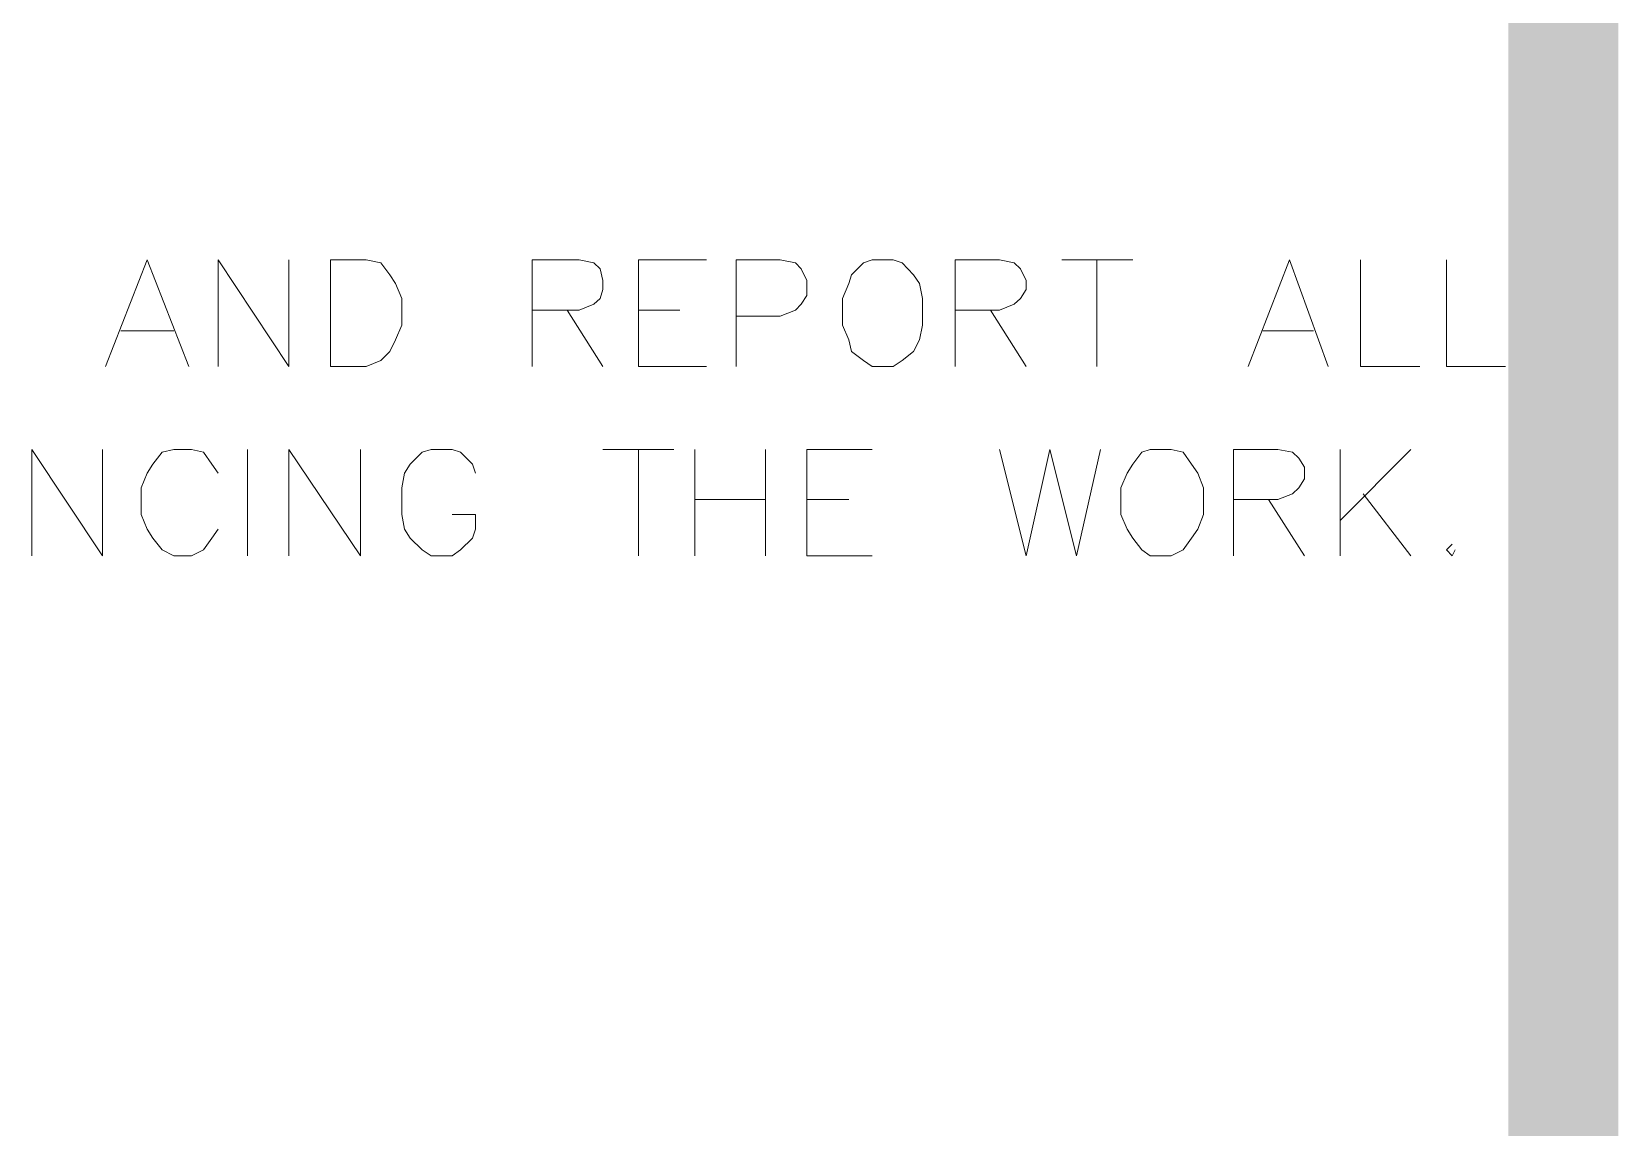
# Model space of a CAD drawing. Header units: inches. Extents: x 0.9 to 46, y 0.8 to 32.4.
# Drawn here: x 45.154 to 46.048, y 23.084 to 23.701 of the extents above; entities that cross this region are included whole.
import ezdxf

# ---------------------------------------------------------------- set-up
doc = ezdxf.new("R2010")
doc.units = ezdxf.units.IN
doc.header["$MEASUREMENT"] = 0
doc.layers.add('PDF_Geometry', color=7, linetype='Continuous')
doc.layers.add('PDF_Solid Fills', color=7, linetype='Continuous')

msp = doc.modelspace()

# ---------------------------------------------------------------- linework, layer by layer
at = {"layer": 'PDF_Geometry', "lineweight": 9}
for points in [[(45.19571, 23.51291), (45.21932, 23.57289), (45.24261, 23.51291)], [(45.2592, 23.51291), (45.2592, 23.57289), (45.29908, 23.51291), (45.29908, 23.57289)], [(45.43596, 23.51291), (45.43596, 23.57289), (45.46244, 23.57289), (45.47073, 23.57123), (45.47424, 23.56791), (45.47584, 23.56125), (45.47584, 23.55624), (45.47424, 23.55123), (45.47073, 23.54791), (45.46244, 23.54456), (45.43596, 23.54456)], [(45.53423, 23.51291), (45.49594, 23.51291), (45.49594, 23.57289), (45.53423, 23.57289)], [(45.55082, 23.51291), (45.55082, 23.57289), (45.5757, 23.57289), (45.58432, 23.57123), (45.58751, 23.56791), (45.5907, 23.56125), (45.5907, 23.55292), (45.58751, 23.54791), (45.58432, 23.54456), (45.5757, 23.54124), (45.55082, 23.54124)], [(45.67429, 23.51291), (45.67429, 23.57289), (45.69918, 23.57289), (45.70747, 23.57123), (45.71098, 23.56791), (45.71417, 23.56125), (45.71417, 23.55624), (45.71098, 23.55123), (45.70747, 23.54791), (45.69918, 23.54456), (45.67429, 23.54456)], [(45.73427, 23.57289), (45.77416, 23.57289)], [(45.75406, 23.57289), (45.75406, 23.51291)], [(45.83924, 23.51291), (45.86254, 23.57289), (45.88423, 23.51291)], [(45.90242, 23.57289), (45.90242, 23.51291), (45.93592, 23.51291)], [(45.95091, 23.57289), (45.95091, 23.51291), (45.9841, 23.51291)], [(45.45574, 23.54456), (45.47584, 23.51291)], [(45.49594, 23.54456), (45.51923, 23.54456)], [(45.69407, 23.54456), (45.71417, 23.51291)], [(45.20432, 23.53291), (45.23431, 23.53291)], [(45.84754, 23.53291), (45.87593, 23.53291)], [(45.15423, 23.40625), (45.15423, 23.46623), (45.19411, 23.40625), (45.19411, 23.46623)], [(45.2592, 23.45289), (45.25569, 23.4579), (45.2509, 23.46457), (45.2442, 23.46623), (45.23431, 23.46623), (45.22761, 23.46457), (45.22251, 23.4579), (45.21932, 23.45289), (45.21581, 23.44457), (45.21581, 23.42957), (45.21932, 23.42124), (45.22251, 23.41623), (45.22761, 23.40957), (45.23431, 23.40625), (45.2442, 23.40625), (45.2509, 23.40957), (45.25569, 23.41623), (45.2592, 23.42124)], [(45.27579, 23.40625), (45.27579, 23.46623)], [(45.29908, 23.40625), (45.29908, 23.46623), (45.33928, 23.40625), (45.33928, 23.46623)], [(45.40405, 23.45289), (45.40246, 23.4579), (45.39575, 23.46457), (45.39097, 23.46623), (45.37917, 23.46623), (45.37406, 23.46457), (45.36736, 23.4579), (45.36417, 23.45289), (45.36257, 23.44457), (45.36257, 23.42957), (45.36417, 23.42124), (45.36736, 23.41623), (45.37406, 23.40957), (45.37917, 23.40625), (45.39097, 23.40625), (45.39575, 23.40957), (45.40246, 23.41623), (45.40405, 23.42124), (45.40405, 23.42957), (45.39097, 23.42957)], [(45.47584, 23.46623), (45.51572, 23.46623)], [(45.49594, 23.46623), (45.49594, 23.40625)], [(45.52753, 23.40625), (45.52753, 23.46623)], [(45.56741, 23.46623), (45.56741, 23.40625)], [(45.62739, 23.40625), (45.5907, 23.40625), (45.5907, 23.46623), (45.62739, 23.46623)], [(45.69918, 23.46623), (45.71417, 23.40625), (45.72757, 23.46623), (45.74257, 23.40625), (45.75597, 23.46623)], [(45.83095, 23.40625), (45.83095, 23.46623), (45.85583, 23.46623), (45.86413, 23.46457), (45.86764, 23.46122), (45.87083, 23.45624), (45.87083, 23.44958), (45.86764, 23.44457), (45.86413, 23.44125), (45.85583, 23.4379), (45.83095, 23.4379)], [(45.89093, 23.40625), (45.89093, 23.46623)], [(45.93081, 23.46623), (45.89093, 23.42625)], [(45.52753, 23.4379), (45.56741, 23.4379)], [(45.5907, 23.4379), (45.61431, 23.4379)], [(45.85073, 23.4379), (45.87083, 23.40625)], [(45.90401, 23.44125), (45.93081, 23.40625)], [(45.9541, 23.41292), (45.95091, 23.40957), (45.9541, 23.40625), (45.9557, 23.40957)]]:
    msp.add_lwpolyline(points, dxfattribs=at)
for points in [[(45.32237, 23.51291), (45.32237, 23.57289), (45.34247, 23.57289), (45.35077, 23.57123), (45.35587, 23.56456), (45.35906, 23.55959), (45.36257, 23.55123), (45.36257, 23.53623), (45.35906, 23.5279), (45.35587, 23.52124), (45.35077, 23.51623), (45.34247, 23.51291)], [(45.62739, 23.57289), (45.6226, 23.57123), (45.6159, 23.56456), (45.61431, 23.55959), (45.6108, 23.55123), (45.6108, 23.53623), (45.61431, 23.5279), (45.6159, 23.52124), (45.6226, 23.51623), (45.62739, 23.51291), (45.6392, 23.51291), (45.6443, 23.51623), (45.65068, 23.52124), (45.65419, 23.5279), (45.65579, 23.53623), (45.65579, 23.55123), (45.65419, 23.55959), (45.65068, 23.56456), (45.6443, 23.57123), (45.6392, 23.57289)], [(45.78405, 23.46623), (45.77926, 23.46457), (45.77416, 23.4579), (45.77097, 23.45289), (45.76746, 23.44457), (45.76746, 23.42957), (45.77097, 23.42124), (45.77416, 23.41623), (45.77926, 23.40957), (45.78405, 23.40625), (45.79585, 23.40625), (45.80255, 23.40957), (45.80734, 23.41623), (45.81085, 23.42124), (45.81404, 23.42957), (45.81404, 23.44457), (45.81085, 23.45289), (45.80734, 23.4579), (45.80255, 23.46457), (45.79585, 23.46623)]]:
    msp.add_lwpolyline(points, close=True, dxfattribs=at)
at = {"layer": 'PDF_Solid Fills', "lineweight": 9, "transparency": 33554559}
for points in [[(46.04759, 32.3527), (45.98569, 32.28953), (46.04759, 0.75498)], [(45.98569, 32.28953), (46.04759, 0.75498), (45.98569, 0.81832)]]:
    msp.add_solid(points, dxfattribs=at)

doc.saveas('drawing.dxf')
